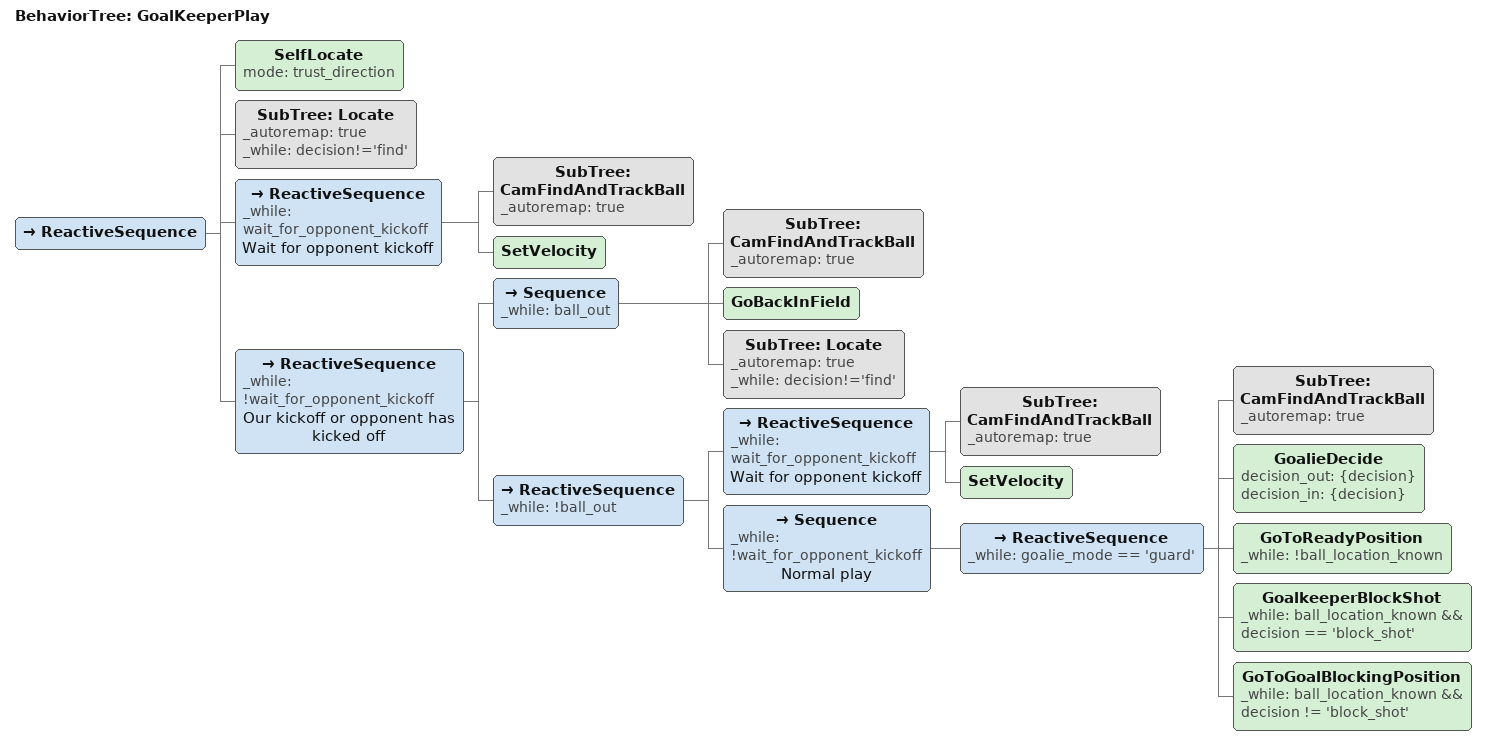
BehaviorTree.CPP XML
<root BTCPP_format="4" >
   <include path="./subtree_cam_find_and_track_ball.xml" />
   <include path="./subtree_find_ball.xml" />
   <include path="./subtree_locate.xml" />
   <BehaviorTree ID="GoalKeeperPlay">
      <ReactiveSequence >
         <SelfLocate mode="trust_direction" />
         <SubTree ID="Locate" _autoremap="true" _while="decision!='find'" />
         <ReactiveSequence _while="wait_for_opponent_kickoff" name="Wait for opponent kickoff">
            <SubTree ID="CamFindAndTrackBall" _autoremap="true" />
            <SetVelocity />
         </ReactiveSequence>
         <ReactiveSequence _while="!wait_for_opponent_kickoff" name="Our kickoff or opponent has kicked off">
            <Sequence _while="ball_out">
               <SubTree ID="CamFindAndTrackBall" _autoremap="true" />
               <GoBackInField />
               <SubTree ID="Locate" _autoremap="true" _while="decision!='find'" />
            </Sequence>
            <ReactiveSequence _while="!ball_out">
               <ReactiveSequence _while="wait_for_opponent_kickoff" name="Wait for opponent kickoff">
                  <SubTree ID="CamFindAndTrackBall" _autoremap="true" />
                  <SetVelocity />
               </ReactiveSequence>
               <Sequence _while="!wait_for_opponent_kickoff" name="Normal play">
                  <ReactiveSequence _while="goalie_mode == 'guard'">
                     <SubTree ID="CamFindAndTrackBall" _autoremap="true" />
                     <GoalieDecide decision_out="{decision}" decision_in="{decision}" />
                     <GoToReadyPosition _while="!ball_location_known" />
                     <GoalkeeperBlockShot _while="ball_location_known &amp;&amp; decision == 'block_shot'" />
                     <GoToGoalBlockingPosition _while="ball_location_known &amp;&amp; decision != 'block_shot'" />
                  </ReactiveSequence>

               </Sequence>
            </ReactiveSequence>
         </ReactiveSequence>
      </ReactiveSequence>
   </BehaviorTree>
</root>
